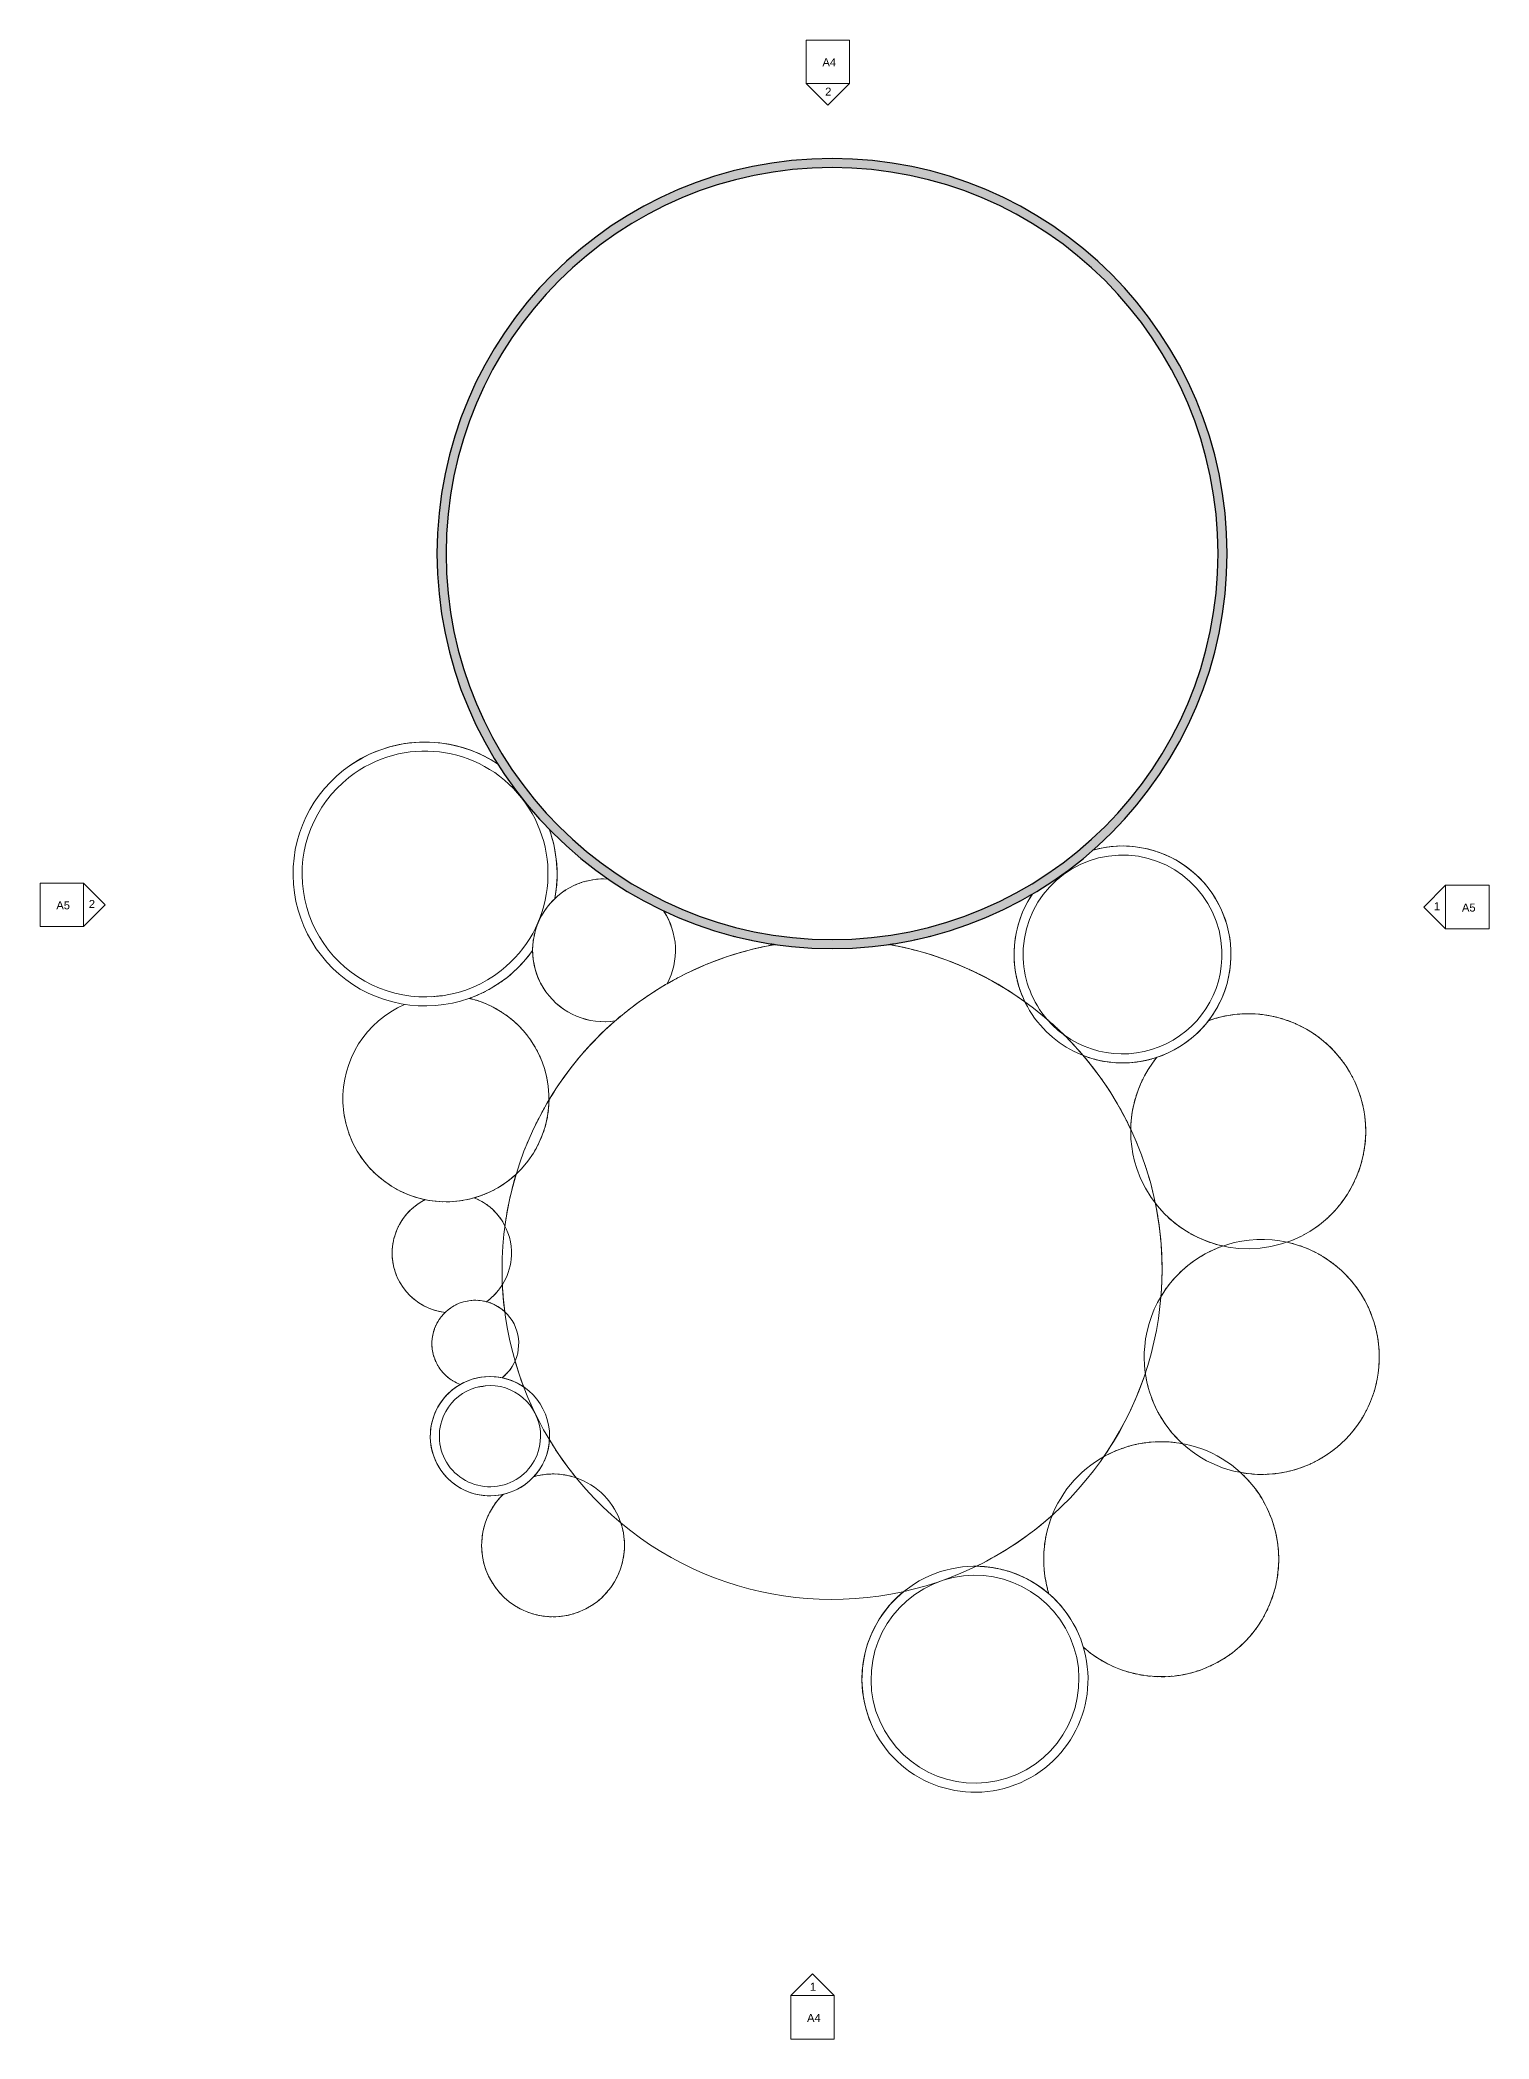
# Model space of a CAD drawing. Header units: inches. Extents: x -870 to 733, y -1250 to 961.
import ezdxf

# ---------------------------------------------------------------- set-up
doc = ezdxf.new("R2010")
doc.units = ezdxf.units.IN
doc.header["$MEASUREMENT"] = 0
for name, color, linetype, lineweight in [('A-ROOF', 132, 'Continuous', 13), ('A-WALL', 113, 'Continuous', 13), ('A-WALL-PATT', 111, 'Continuous', 13), ('G-ANNO-SYMB', 111, 'Continuous', 9)]:
    doc.layers.add(name, color=color, linetype=linetype, lineweight=lineweight)
doc.styles.add('Arial', font='arial.ttf', dxfattribs={"height": 8.851796})

# ---------------------------------------------------------------- blocks, each defined once
blk = doc.blocks.new('Elevation - Detail Number-164347-Airlock Roof')
at = {"layer": 'G-ANNO-SYMB'}
for p, q in [((-0.25, -0.25), (-0.25, 0.25)), ((-0.25, 0.25), (0.25, 0.25)), ((0.25, 0.25), (0.25, -0.25)), ((0.25, -0.25), (-0.25, -0.25))]:
    blk.add_line(p, q, dxfattribs=at)
blk = doc.blocks.new('Elevation - Detail Number-164074-Airlock Roof')
at = {"layer": 'G-ANNO-SYMB'}
for p, q in [((0, 0.25), (-0.25, 0)), ((0.25, 0), (0, 0.25)), ((-0.25, 0), (0.25, 0))]:
    blk.add_line(p, q, dxfattribs=at)

msp = doc.modelspace()

# ---------------------------------------------------------------- hatches: boundary and pattern name
at = {"layer": 'A-WALL-PATT'}
for points in [[(-421.1, 393), (-420.8, 407.5), (-420.1, 422.1), (-418.8, 436.6), (-417.1, 451.1), (-414.9, 465.5), (-412.1, 479.8), (-408.9, 494.1), (-405.2, 508.2), (-401.1, 522.1), (-396.4, 535.9), (-391.3, 549.6), (-385.7, 563.1), (-379.7, 576.3), (-373.2, 589.4), (-366.3, 602.2), (-358.9, 614.8), (-351.1, 627.1), (-342.9, 639.2), (-334.3, 651), (-325.3, 662.4), (-315.9, 673.6), (-306.1, 684.4), (-296, 694.9), (-285.5, 705), (-274.7, 714.8), (-263.5, 724.2), (-252.1, 733.2), (-240.3, 741.8), (-228.3, 750), (-215.9, 757.8), (-202.6, 765.5), (-190.5, 772.1), (-177.5, 778.6), (-164.2, 784.6), (-150.7, 790.2), (-137.1, 795.3), (-123.2, 799.9), (-109.3, 804.1), (-95.2, 807.8), (-80.8, 811), (-66.6, 813.7), (-52.2, 816), (-37.7, 817.7), (-23.2, 819), (-8.6, 819.7), (5.9, 820), (20.5, 819.7), (35.1, 819), (49.6, 817.7), (64.1, 816), (78.5, 813.7), (92.8, 811), (107, 807.8), (121.1, 804.1), (135.1, 799.9), (148.9, 795.3), (162.6, 790.2), (176, 784.6), (189.3, 778.6), (202.4, 772.1), (215.2, 765.2), (227.8, 757.8), (240.1, 750), (252.2, 741.8), (263.9, 733.2), (275.4, 724.2), (286.6, 714.8), (297.4, 705), (307.9, 694.9), (318, 684.4), (327.8, 673.6), (337.2, 662.4), (346.2, 651), (354.8, 639.2), (363, 627.1), (370.8, 614.8), (378.1, 602.2), (385.1, 589.4), (391.5, 576.3), (397.6, 563.1), (403.2, 549.6), (408.3, 535.9), (412.9, 522.1), (417.1, 508.2), (420.8, 494.1), (424, 479.8), (426.7, 465.5), (429, 451.1), (430.7, 436.6), (431.9, 422.1), (432.7, 407.5), (432.9, 393), (442.9, 393), (442.7, 407.7), (441.9, 422.5), (440.7, 437.2), (438.9, 451.8), (436.7, 466.4), (434, 480.9), (430.8, 495.3), (427.1, 509.6), (422.9, 523.8), (418.2, 537.8), (413.1, 551.6), (407.5, 565.3), (401.5, 578.8), (395, 592), (388, 605), (380.6, 617.8), (372.8, 630.3), (364.6, 642.6), (356, 654.6), (346.9, 666.2), (337.5, 677.6), (327.7, 688.6), (317.5, 699.3), (307, 709.7), (296.1, 719.7), (284.9, 729.3), (273.4, 738.5), (261.6, 747.4), (249.5, 755.8), (237.1, 763.8), (224.4, 771.4), (211.5, 778.6), (198.4, 785.3), (185, 791.6), (171.5, 797.4), (157.7, 802.8), (143.8, 807.6), (129.7, 812.1), (115.5, 816), (101.1, 819.5), (86.7, 822.4), (72.1, 824.9), (57.5, 826.9), (42.8, 828.4), (28.1, 829.4), (13.3, 829.9), (-1.5, 829.9), (-16.2, 829.4), (-30.9, 828.4), (-45.6, 826.9), (-60.2, 824.9), (-74.8, 822.4), (-89.3, 819.5), (-103.6, 816), (-117.8, 812.1), (-131.9, 807.6), (-145.8, 802.8), (-159.6, 797.4), (-173.2, 791.6), (-186.5, 785.3), (-199.7, 778.6), (-212.6, 771.4), (-225.2, 763.8), (-237.6, 755.8), (-249.7, 747.4), (-261.6, 738.5), (-273.1, 729.3), (-284.3, 719.7), (-295.1, 709.7), (-305.7, 699.3), (-315.8, 688.6), (-325.6, 677.6), (-335.1, 666.2), (-344.1, 654.6), (-352.7, 642.6), (-361, 630.3), (-368.8, 617.8), (-376.2, 605), (-383.1, 592), (-389.6, 578.8), (-395.7, 565.3), (-401.2, 551.6), (-406.4, 537.8), (-411, 523.8), (-415.2, 509.6), (-418.9, 495.3), (-422.1, 480.9), (-424.9, 466.4), (-427.1, 451.8), (-428.8, 437.2), (-430.1, 422.5), (-430.8, 407.7), (-431.1, 393)], [(5.9, -44), (5.9, -34), (-8.6, -33.8), (-23.2, -33), (-37.7, -31.8), (-52.2, -30.1), (-66.6, -27.8), (-80.9, -25.1), (-95.2, -21.9), (-109.3, -18.2), (-123.2, -14), (-137.1, -9.4), (-150.7, -4.3), (-164.2, 1.3), (-177.5, 7.3), (-190.5, 13.8), (-203.3, 20.8), (-215.9, 28.1), (-228.3, 35.9), (-240.3, 44.1), (-252.1, 52.7), (-263.5, 61.7), (-274.7, 71.1), (-285.5, 80.9), (-296, 91), (-306.1, 101.5), (-316, 112.4), (-325.3, 123.5), (-334.3, 134.9), (-342.9, 146.7), (-351.1, 158.8), (-358.9, 171.1), (-366.3, 183.7), (-373.2, 196.5), (-379.7, 209.6), (-385.7, 222.8), (-391.3, 236.3), (-396.4, 250), (-401.1, 263.8), (-405.2, 277.8), (-408.9, 291.9), (-412.1, 306.1), (-414.9, 320.4), (-417.1, 334.8), (-418.8, 349.3), (-420.1, 363.8), (-420.8, 378.4), (-421.1, 393), (-431.1, 393), (-430.8, 378.4), (-430.1, 363.8), (-428.9, 349.2), (-427.2, 334.7), (-425, 320.3), (-422.3, 305.9), (-419.2, 291.6), (-415.5, 277.5), (-411.4, 263.5), (-406.9, 249.6), (-401.9, 235.9), (-396.4, 222.4), (-390.5, 209), (-384.1, 195.9), (-377.3, 182.9), (-370.1, 170.3), (-362.4, 157.8), (-354.4, 145.6), (-345.9, 133.7), (-337, 122.1), (-327.8, 110.8), (-318.2, 99.8), (-308.2, 89.2), (-297.9, 78.8), (-287.2, 68.9), (-276.2, 59.2), (-264.9, 50), (-253.3, 41.1), (-241.4, 32.7), (-229.2, 24.6), (-216.8, 17), (-204.1, 9.7), (-191.2, 2.9), (-178, -3.4), (-164.7, -9.4), (-151.1, -14.8), (-136.8, -20.1), (-123.5, -24.4), (-109.5, -28.5), (-95.4, -32.1), (-80.8, -35.3), (-66.8, -38), (-52.3, -40.1), (-37.8, -41.9), (-23.3, -43.1), (-8.7, -43.8)], [(5.9, -44), (20.5, -43.8), (35.1, -43.1), (49.7, -41.9), (64.2, -40.1), (78.6, -38), (93, -35.3), (107.2, -32.1), (121.4, -28.5), (135.4, -24.4), (149.3, -19.9), (163, -14.8), (176.5, -9.4), (191, -2.9), (203, 2.9), (215.9, 9.7), (228.6, 17), (241.1, 24.6), (253.2, 32.7), (265.1, 41.1), (276.8, 50), (288.1, 59.2), (299.1, 68.9), (309.7, 78.8), (320.1, 89.2), (330, 99.8), (339.6, 110.8), (348.9, 122.1), (357.7, 133.7), (366.5, 146.1), (374.3, 157.8), (381.9, 170.3), (389.2, 182.9), (396, 195.9), (402.3, 209), (408.3, 222.4), (413.7, 235.9), (418.8, 249.6), (423.3, 263.5), (427.4, 277.5), (431, 291.6), (434.2, 305.9), (436.8, 320.3), (439, 334.7), (440.7, 349.2), (442, 363.8), (442.7, 378.4), (442.9, 393), (432.9, 393), (432.7, 378.4), (431.9, 363.8), (430.7, 349.3), (429, 334.8), (426.7, 320.4), (424, 306.1), (420.8, 291.9), (417.1, 277.8), (412.9, 263.8), (408.3, 250), (403.2, 236.3), (397.6, 222.8), (391.5, 209.6), (385.1, 196.5), (378.1, 183.7), (370.8, 171.1), (363, 158.8), (354.8, 146.7), (346.2, 134.9), (337.2, 123.5), (327.8, 112.3), (318, 101.5), (307.9, 91), (297.4, 80.9), (286.6, 71.1), (275.4, 61.7), (263.9, 52.7), (252.2, 44.1), (240.1, 35.9), (227.8, 28.1), (215.2, 20.8), (202.4, 13.8), (189.3, 7.3), (176, 1.3), (162.6, -4.3), (148.9, -9.4), (135.1, -14), (121.1, -18.2), (107, -21.9), (92.8, -25.1), (78.5, -27.8), (64.1, -30.1), (49.6, -31.8), (35.1, -33), (20.5, -33.8), (5.9, -34)]]:
    msp.add_hatch(color=256, dxfattribs=at).paths.add_polyline_path(points, flags=0)

# ---------------------------------------------------------------- linework, layer by layer
at = {"layer": 'A-ROOF'}
for centre, radius, start, end in [((-444.3, 38.5), 146, 56.6202, 128.2174), ((-444.3, 38.5), 146, 128.2174, 308.2174), ((-444.3, 38.5), 146, 349.232, 19.8017), ((327.2, -50.5), 120, 2.3346, 105.7417), ((-246.3, -45.9), 79, 86.6853, 215.5362), ((5.9, 393), 437, 294.9027, 296.7852), ((5.9, 393), 437, 297.3401, 298.6678), ((327.2, -50.5), 120, 146.1408, 182.3346), ((5.9, 393), 437, 299.3958, 300.4591), ((-246.3, -45.9), 79, 331.9581, 33.5799), ((5.9, 393), 437, 244.7606, 244.9352), ((-246.3, -45.9), 79, 332.0277, 33.4553), ((5.9, 393), 437, 245.8446, 246.8355), ((5.9, 393), 437, 247.7477, 248.7358), ((5.9, 393), 437, 249.6504, 250.6361), ((5.9, 393), 437, 251.5527, 252.5364), ((5.9, 393), 437, 287.3721, 288.4405), ((5.9, 393), 437, 289.2549, 290.3672), ((5.9, 393), 437, 291.1375, 292.3442), ((5.9, 393), 437, 293.0201, 294.565), ((5.9, -399), 365, 99.8798, 159.0009), ((5.9, -399), 365, 99.9177, 119.9959), ((5.9, 393), 437, 253.4548, 254.4368), ((5.9, 393), 437, 255.3566, 256.3371), ((5.9, 393), 437, 257.2582, 258.2375), ((5.9, 393), 437, 259.1597, 260.1378), ((5.9, 393), 437, 261.0611, 261.7289), ((5.9, -399), 365, 360, 80.1275), ((5.9, 393), 437, 278.2711, 278.9599), ((5.9, -399), 365, 54.2536, 80.0823), ((5.9, 393), 437, 279.8405, 280.8487), ((5.9, 393), 437, 281.7236, 282.7396), ((5.9, 393), 437, 283.6065, 284.6336), ((5.9, 393), 437, 285.4894, 286.5325), ((-444.3, 38.5), 146, 308.2174, 324.5719), ((-246.3, -45.9), 79, 180.2335, 215.5362), ((327.2, -50.5), 120, 182.3346, 185.7606), ((327.2, -50.5), 120, 182.3346, 205.9552), ((327.2, -50.5), 120, 186.9007, 189.1867), ((327.2, -50.5), 120, 248.795, 2.3346), ((-444.3, 38.5), 146, 298.5482, 300.4949), ((-444.3, 38.5), 146, 301.7722, 303.9271), ((-444.3, 38.5), 146, 304.9951, 308.2174), ((327.2, -50.5), 120, 190.5536, 192.6129), ((327.2, -50.5), 120, 194.076, 196.0392), ((327.2, -50.5), 120, 197.5549, 199.4657), ((-421.2, -210.1), 114, 113.6809, 182.1346), ((-421.2, -210.1), 114, 92.091, 98.2694), ((-421.2, -210.1), 114, 2.1346, 76.9241), ((-444.3, 38.5), 146, 289.6048, 290.6663), ((-421.2, -210.1), 114, 75.0771, 76.8588), ((-444.3, 38.5), 146, 292.0962, 293.9165), ((-421.2, -210.1), 114, 71.3314, 73.2539), ((-444.3, 38.5), 146, 295.3231, 297.1853), ((-421.2, -210.1), 114, 67.5854, 69.5108), ((-421.2, -210.1), 114, 63.8391, 65.7677), ((-421.2, -210.1), 114, 60.0923, 62.0246), ((-246.3, -45.9), 79, 215.5362, 279.0447), ((-246.3, -45.9), 79, 215.5362, 279.1279), ((327.2, -50.5), 120, 201.014, 202.8924), ((327.2, -50.5), 120, 204.4625, 205.84), ((-421.2, -210.1), 114, 56.3451, 58.2815), ((-421.2, -210.1), 114, 52.5972, 54.5383), ((-421.2, -210.1), 114, 48.8485, 50.7952), ((-421.2, -210.1), 114, 45.0989, 47.0521), ((-421.2, -210.1), 114, 41.3481, 43.309), ((5.9, -399), 365, 131.0765, 149.0799), ((466.2, -246.1), 130, 3.8942, 109.7859), ((-421.2, -210.1), 114, 37.5956, 39.5658), ((-421.2, -210.1), 114, 33.8409, 35.8227), ((-421.2, -210.1), 114, 30.0831, 32.0796), ((-421.2, -210.1), 114, 26.3208, 28.3365), ((-421.2, -210.1), 114, 22.5516, 24.5934), ((-421.2, -210.1), 114, 18.7706, 20.8502), ((-421.2, -210.1), 114, 14.9681, 17.1071), ((327.2, -50.5), 120, 248.8292, 249.3093), ((5.9, -399), 365, 25.1944, 40.4157), ((327.2, -50.5), 120, 251.0859, 252.925), ((327.2, -50.5), 120, 254.7024, 256.5407), ((327.2, -50.5), 120, 258.3188, 260.1565), ((327.2, -50.5), 120, 261.9351, 263.7722), ((327.2, -50.5), 120, 265.5514, 267.3879), ((327.2, -50.5), 120, 269.1677, 271.0037), ((327.2, -50.5), 120, 272.7839, 274.6194), ((466.2, -246.1), 130, 140.9552, 198.3815), ((327.2, -50.5), 120, 276.4001, 278.2352), ((327.2, -50.5), 120, 280.0163, 281.8509), ((327.2, -50.5), 120, 283.6325, 285.4666), ((466.2, -246.1), 130, 147.6681, 148.4069), ((466.2, -246.1), 130, 144.1949, 144.9152), ((327.2, -50.5), 120, 287.2486, 288.435), ((466.2, -246.1), 130, 141.0304, 141.4235), ((-421.2, -210.1), 114, 9.6071, 13.3433), ((466.2, -246.1), 130, 158.0876, 158.8825), ((466.2, -246.1), 130, 154.6144, 155.3905), ((466.2, -246.1), 130, 151.1413, 151.8987), ((-421.2, -210.1), 114, 182.1346, 2.1346), ((-421.2, -210.1), 114, 359.2903, 2.1346), ((466.2, -246.1), 130, 168.507, 169.3591), ((466.2, -246.1), 130, 165.0339, 165.8668), ((466.2, -246.1), 130, 161.5607, 162.3746), ((466.2, -246.1), 130, 178.0221, 178.9263), ((466.2, -246.1), 130, 175.4532, 176.3444), ((466.2, -246.1), 130, 171.9801, 172.8517), ((466.2, -246.1), 130, 198.3815, 3.8942), ((5.9, -399), 365, 159.0009, 360), ((-421.2, -210.1), 114, 298.8947, 300.7896), ((-421.2, -210.1), 114, 302.4741, 304.4464), ((5.9, -399), 365, 163.1894, 172.4069), ((-421.2, -210.1), 114, 306.0492, 308.2388), ((-421.2, -210.1), 114, 309.4131, 312.9789), ((-414.7, -380.8), 66, 116.4023, 177.5138), ((-414.7, -380.8), 66, 357.5138, 67.9538), ((-421.2, -210.1), 114, 286.0014, 286.4329), ((-421.2, -210.1), 114, 288.094, 290.0064), ((-421.2, -210.1), 114, 291.7116, 293.5866), ((-421.2, -210.1), 114, 295.3086, 297.1778), ((5.9, -399), 365, 0, 11.5686), ((481.2, -495.7), 130, 354.9317, 174.9317), ((-414.7, -380.8), 66, 177.5138, 263.7842), ((-414.7, -380.8), 66, 305.2693, 357.5138), ((-414.7, -380.8), 66, 322.4811, 323.8247), ((5.9, -399), 365, 182.6207, 187.3649), ((5.9, -399), 365, 355.3173, 0), ((-388.7, -481), 48, 105.8944, 249.966), ((-388.7, -481), 48, 308.013, 105.8944), ((-388.7, -481), 48, 74.5933, 75.2747), ((-414.7, -380.8), 66, 309.5489, 310.8928), ((-388.7, -481), 48, 69.108, 70.4029), ((-414.7, -380.8), 66, 314.0603, 315.3267), ((-388.7, -481), 48, 63.6234, 64.6925), ((-414.7, -380.8), 66, 318.7676, 319.6022), ((-388.7, -481), 48, 58.1394, 58.9821), ((-388.7, -481), 48, 52.6559, 53.272), ((481.2, -495.7), 130, 174.9317, 354.9317), ((5.9, -399), 365, 196.1105, 200.8545), ((-372.5, -583.4), 66, 55.4194, 194.1632), ((-388.7, -481), 48, 274.2864, 280.4293), ((-388.7, -481), 48, 280.4293, 283.1493), ((-372.5, -583.4), 66, 76.2457, 78.2535), ((-372.5, -583.4), 66, 71.419, 74.2431), ((-372.5, -583.4), 66, 66.4377, 69.5325), ((-372.5, -583.4), 66, 55.5563, 64.8231), ((5.9, -399), 365, 325.4518, 341.6914), ((481.2, -495.7), 130, 187.9595, 188.5311), ((481.2, -495.7), 130, 190.0514, 191.3921), ((481.2, -495.7), 130, 193.4929, 194.8256), ((481.2, -495.7), 130, 196.9275, 198.2601), ((481.2, -495.7), 130, 200.3577, 201.696), ((481.2, -495.7), 130, 203.7848, 205.1338), ((481.2, -495.7), 130, 207.2098, 208.5742), ((481.2, -495.7), 130, 210.6332, 212.0184), ((481.2, -495.7), 130, 214.0554, 215.4684), ((481.2, -495.7), 130, 217.4767, 218.9278), ((-372.5, -583.4), 66, 194.1632, 356.5566), ((-372.5, -583.4), 66, 348.671, 351.8626), ((-372.5, -583.4), 66, 353.7723, 356.395), ((5.9, -399), 365, 211.0969, 219.1346), ((370, -719.5), 130, 8.3055, 188.3055), ((370, -719.5), 130, 109.0253, 110.0058), ((370, -719.5), 130, 105.6387, 106.5801), ((370, -719.5), 130, 102.2517, 103.1562), ((370, -719.5), 130, 98.8642, 99.7336), ((370, -719.5), 130, 95.4763, 96.312), ((370, -719.5), 130, 92.0877, 92.8912), ((370, -719.5), 130, 88.6983, 90.5209), ((370, -719.5), 130, 86.0509, 87.1266), ((481.2, -495.7), 130, 220.8973, 222.4043), ((370, -719.5), 130, 82.6302, 83.7343), ((481.2, -495.7), 130, 223.8682, 224.3174), ((481.2, -495.7), 130, 224.8674, 225.9167), ((370, -719.5), 130, 79.5511, 80.3434), ((481.2, -495.7), 130, 227.303, 227.5922), ((-372.5, -583.4), 66, 325.4203, 327.5277), ((-372.5, -583.4), 66, 330.4825, 332.45), ((-372.5, -583.4), 66, 335.7322, 337.3721), ((-372.5, -583.4), 66, 342.2943, 347.0784), ((370, -719.5), 130, 118.4077, 119.1838), ((370, -719.5), 130, 115.7978, 116.8652), ((370, -719.5), 130, 112.4117, 113.4338), ((-302.7, -704.2), 79, 356.5905, 105.6307), ((-372.5, -583.4), 66, 317.4031, 317.6831), ((-372.5, -583.4), 66, 320.4206, 322.6054), ((-302.7, -704.2), 79, 134.3632, 183.4095), ((5.9, -399), 365, 295.934, 311.826), ((370, -719.5), 130, 228.5002, 8.3055), ((-302.7, -704.2), 79, 183.4095, 356.5905), ((164, -852.3), 125, 23.6554, 89.3708), ((164, -852.3), 125, 88.8448, 89.2747), ((164, -852.3), 125, 85.3653, 87.3672), ((164, -852.3), 125, 81.8836, 83.8461), ((164, -852.3), 125, 78.3987, 80.3429), ((164, -852.3), 125, 74.9091, 76.8497), ((164, -852.3), 125, 71.4121, 73.3624), ((164, -852.3), 125, 67.9025, 69.8791), ((164, -852.3), 125, 64.3682, 66.3984), ((164, -852.3), 125, 60.7762, 62.9197), ((164, -852.3), 125, 56.9837, 59.4425), ((164, -852.3), 125, 52.4909, 55.9663), ((370, -719.5), 130, 188.3055, 197.1166), ((164, -852.3), 125, 129.0669, 203.6554), ((164, -852.3), 125, 49.1887, 51.8627), ((164, -852.3), 125, 203.6554, 23.6554)]:
    msp.add_arc(centre, radius, start, end, dxfattribs=at)
at = {"layer": 'A-WALL'}
for p, q in [((-241.8, 32.9), (-241.9, 33)), ((76, -40.8), (68.8, -39.5)), ((219.2, -102.8), (216.6, -101)), ((219.2, -102.9), (219.2, -102.8)), ((-533.6, -229.1), (-532.1, -236.4)), ((-531.3, -239.5), (-530.2, -243.6)), ((336.2, -243.7), (336.3, -243.8)), ((-325.7, -272.3), (-324.8, -271)), ((-346, -295.7), (-343.5, -293.5)), ((-444.2, -321.7), (-445.5, -322.5)), ((-388.5, -320.2), (-389.8, -319.7)), ((363.5, -325.7), (363.5, -325.8)), ((363.5, -325.8), (364.8, -327.4)), ((434.5, -372.2), (438.1, -373)), ((438.1, -373), (435.8, -373.9)), ((509.2, -368.8), (509.9, -368.5)), ((-407.9, -437.1), (-410.8, -438.4)), ((-401.8, -434.9), (-406.4, -436.4)), ((-376.5, -434.6), (-376.5, -434.6)), ((371.3, -426.3), (369.7, -428.8)), ((-424, -446.1), (-421.9, -446.4)), ((-356.1, -445.8), (-356.3, -445.6)), ((-347.9, -488.6), (-348.1, -488)), ((-348.1, -488), (-348, -488)), ((-345.4, -501.8), (-344.7, -500.3)), ((-406.9, -525.4), (-405.2, -526.1)), ((-378.8, -528), (-377.4, -527.7)), ((-359.1, -518.8), (-358.6, -518.5)), ((-359.1, -518.8), (-359.1, -518.8)), ((352.5, -513.6), (352.5, -513.7)), ((609.7, -515.2), (609.7, -515.1)), ((308, -605.2), (306.6, -606)), ((-277.1, -629.5), (-277.2, -629.4)), ((-357.9, -647.8), (-358, -647.8)), ((-227.6, -679.5), (-227.7, -679.5)), ((249.3, -671), (248.5, -673.2)), ((245.7, -757.7), (245.8, -757.8)), ((283.9, -816.9), (283.9, -817))]:
    msp.add_line(p, q, dxfattribs=at)
at = {"layer": 'A-WALL', "flags": 128}
for points in [[(-364.1, 160.5), (-371.2, 164.9), (-378.5, 168.8), (-386, 172.3), (-393.6, 175.4), (-401.5, 178.1), (-409.5, 180.3), (-417.6, 182), (-425.7, 183.3), (-434, 184.1), (-442.3, 184.5), (-450.5, 184.3), (-458.8, 183.7), (-467, 182.7), (-475.1, 181.2), (-483.2, 179.2), (-491.1, 176.7), (-498.9, 173.9), (-506.5, 170.6), (-513.8, 166.8), (-521, 162.7), (-527.9, 158.1), (-534.6, 153.2)], [(-300.8, 11.3), (-299.6, 19), (-298.7, 26.7), (-298.3, 34.4), (-298.3, 42.2), (-298.7, 49.9), (-299.5, 57.6), (-300.7, 65.3), (-302.4, 72.9), (-304.4, 80.4), (-306.8, 87.7)], [(447.1, -45.6), (446.5, -38.2), (445.5, -30.8), (444.1, -23.5), (442.2, -16.3), (439.8, -9.2), (437, -2.3), (433.8, 4.5), (430.2, 11), (426.2, 17.3), (421.8, 23.3), (417, 29), (411.9, 34.5), (406.4, 39.6), (400.7, 44.3), (394.7, 48.7), (388.4, 52.7), (381.8, 56.3), (375.1, 59.5), (368.2, 62.3), (361.1, 64.6), (353.9, 66.5), (346.5, 67.9), (339.1, 68.9), (331.7, 69.4), (324.2, 69.5), (316.8, 69), (309.4, 68.2), (302, 66.8), (294.8, 65)], [(227.5, 16.3), (223.4, 9.8), (219.8, 3.2), (216.7, -3.7), (213.9, -10.7), (211.7, -18), (209.8, -25.3), (208.5, -32.8), (207.6, -40.3), (207.2, -47.8), (207.3, -55.4)], [(92, -44.3), (91.8, -44.3), (80.3, -41.7), (79.7, -41.6)], [(-353.9, -76.2), (-347.5, -70.9), (-341.5, -65.2), (-335.7, -59.2), (-330.3, -52.8), (-325.3, -46.2)], [(104.3, -47.6), (103.2, -47.2), (94.1, -44.9)], [(116.5, -51.2), (114.5, -50.6), (108.6, -48.8)], [(128.7, -55.3), (125.6, -54.2), (121.3, -52.7)], [(140.7, -59.8), (136.7, -58.3), (133.5, -57)], [(152.9, -64.9), (147.6, -62.6), (145.4, -61.7)], [(165.9, -71), (158.3, -67.4), (157.1, -66.8)], [(179.8, -78.1), (179.3, -77.9), (168.9, -72.5), (168.5, -72.3)], [(190.9, -84.4), (189.6, -83.6), (182.7, -79.7)], [(201.8, -91), (199.7, -89.7), (194.9, -86.8)], [(212.4, -98.1), (209.5, -96.1), (206, -93.8)], [(-307.6, -220.3), (-307.6, -219.8), (-307.3, -215.5)], [(-307.2, -213.1), (-307.2, -212.8), (-307.3, -205.8)], [(-311.6, -241.6), (-311.3, -240.5), (-310.6, -237.7)], [(-309.9, -234.6), (-309.7, -233.7), (-309, -230.5)], [(-308.5, -227.5), (-308.4, -226.8), (-307.9, -223.2)], [(596.2, -245.1), (596.2, -245), (595.9, -237.3)], [(-529.1, -246.8), (-527.7, -250.6), (-527.7, -250.7)], [(-526.5, -253.8), (-524.9, -257.5), (-524.8, -257.5)], [(-523.4, -260.6), (-521.6, -264.1), (-521.5, -264.2)], [(-323.1, -268.2), (-322, -266.3), (-321.2, -264.8)], [(-319.6, -261.9), (-318.8, -260.1), (-317.9, -258.3)], [(-316.5, -255.3), (-315.9, -253.8), (-315, -251.6)], [(-313.9, -248.5), (-313.4, -247.2), (-312.6, -244.7)], [(594.2, -268.5), (594.3, -267.9), (594.9, -264.1)], [(595.4, -260.8), (595.4, -260.3), (595.8, -256.1)], [(596, -253), (596, -252.6), (596.2, -247.7)], [(-519.8, -267.2), (-517.8, -270.6), (-517.8, -270.6)], [(-515.9, -273.6), (-513.7, -276.7), (-513.6, -276.8)], [(-511.5, -279.6), (-509.1, -282.6), (-509.1, -282.7)], [(-506.8, -285.4), (-504.2, -288.2), (-504.1, -288.3)], [(588.1, -291.2), (588.5, -290.2), (589.5, -287.2)], [(590.6, -283.8), (590.9, -282.9), (591.8, -279.6)], [(592.7, -276.2), (592.8, -275.5), (593.6, -271.9)], [(-501.6, -290.8), (-498.9, -293.4), (-498.8, -293.5)], [(-496.2, -295.9), (-493.3, -298.3), (-493.2, -298.4)], [(-490.4, -300.7), (-487.4, -302.9), (-487.3, -303)], [(-484.3, -305), (-481.2, -307), (-481.1, -307.1)], [(-478, -308.9), (-474.8, -310.7), (-474.6, -310.8)], [(-364.1, -308.8), (-361.2, -307), (-360.9, -306.8)], [(-357.8, -304.8), (-355, -302.9), (-354.7, -302.7)], [(-351.7, -300.5), (-349.1, -298.4), (-348.8, -298.1)], [(578, -312.4), (578.8, -311.1), (580.1, -308.8)], [(581.8, -305.6), (582.4, -304.3), (583.6, -301.8)], [(585.2, -298.5), (585.7, -297.3), (586.8, -294.6)], [(-471.4, -312.4), (-468.1, -314), (-467.9, -314.1)], [(-464.6, -315.5), (-461.3, -316.8), (-461.1, -316.9)], [(-456.8, -330), (-457.6, -330.7), (-459.1, -331.9)], [(-457.6, -318.1), (-454.2, -319.2), (-454, -319.3)], [(-452.5, -326.7), (-453.4, -327.3), (-454.8, -328.4)], [(-450.5, -320.2), (-447, -321.1), (-446.8, -321.2)], [(-447.8, -323.7), (-448.9, -324.4), (-450.3, -325.2)], [(-443.2, -321.9), (-439.7, -322.6), (-439.5, -322.6)], [(-435.9, -323.1), (-432.4, -323.5), (-432.1, -323.6)], [(-428.5, -323.8), (-424.9, -324), (-424.7, -324)], [(-421, -324.1), (-417.5, -324), (-417.2, -324)], [(-413.6, -323.8), (-410.1, -323.5), (-409.8, -323.5)], [(-406.2, -323.1), (-402.7, -322.6), (-402.4, -322.5)], [(-398.8, -321.9), (-395.4, -321.1), (-395.1, -321.1)], [(-391.6, -320.2), (-388.2, -319.2), (-387.9, -319.1)], [(-383.6, -322.5), (-385, -321.8), (-386.3, -321.2)], [(-384.4, -318), (-381.2, -316.8), (-380.9, -316.7)], [(-378.9, -325.3), (-380.4, -324.4), (-381.5, -323.7)], [(-377.5, -315.4), (-374.3, -314), (-374, -313.8)], [(-374.4, -328.5), (-376.1, -327.2), (-376.9, -326.7)], [(-370.2, -332), (-372, -330.5), (-372.6, -329.9)], [(-370.7, -312.3), (-367.6, -310.7), (-367.3, -310.5)], [(367, -330.2), (368.3, -331.6), (369.8, -333.4)], [(564.2, -331.5), (565.5, -329.9), (566.9, -328.3)], [(569.2, -325.4), (570.3, -323.9), (571.7, -322.1)], [(573.8, -319.1), (574.7, -317.6), (576.1, -315.6)], [(-473.8, -351.5), (-474, -351.9), (-475.1, -354.2)], [(-471.1, -346.6), (-471.5, -347.2), (-472.7, -349.2)], [(-468.1, -342), (-468.5, -342.6), (-469.8, -344.5)], [(-464.7, -337.7), (-465.2, -338.4), (-466.6, -340)], [(-460.9, -333.7), (-461.6, -334.4), (-463, -335.8)], [(-366.3, -335.9), (-368.1, -334), (-368.6, -333.6)], [(-362.6, -340.3), (-364.6, -337.8), (-364.8, -337.5)], [(-355.9, -350.8), (-358.4, -346.3), (-361.3, -341.9), (-361.5, -341.7)], [(372.2, -335.9), (373.4, -337.1), (375.2, -339)], [(377.7, -341.4), (378.8, -342.4), (380.9, -344.3)], [(383.6, -346.5), (384.5, -347.2), (387, -349.2)], [(389.7, -351.2), (390.5, -351.8), (393.4, -353.8)], [(540.9, -352.5), (543.1, -350.9), (544.3, -350)], [(547.2, -347.8), (549.2, -346.2), (550.4, -345.1)], [(553.2, -342.7), (555, -341.1), (556.3, -339.8)], [(558.9, -337.2), (560.4, -335.7), (561.7, -334.2)], [(-480.1, -372.4), (-480.2, -372.5), (-480.6, -377.9)], [(-479.2, -367), (-479.3, -367.2), (-479.9, -370.6)], [(-477.8, -361.7), (-477.9, -362), (-478.7, -364.9)], [(-476, -356.5), (-476.2, -356.9), (-477.1, -359.4)], [(396.1, -355.6), (396.7, -356), (400.2, -358.1)], [(402.8, -359.6), (403.2, -359.8), (407.7, -362.2)], [(409.7, -363.2), (409.8, -363.3), (416.7, -366.3), (416.8, -366.3)], [(418.2, -366.9), (423.7, -369), (424, -369.1)], [(426.7, -370), (430.9, -371.2), (431.4, -371.4)], [(432.5, -375.2), (431.1, -375.7), (428.5, -376.9)], [(513.2, -367.3), (516.4, -366), (517.2, -365.7)], [(520.5, -364.2), (523.4, -362.8), (524.3, -362.4)], [(527.5, -360.7), (530.2, -359.2), (531.2, -358.7)], [(534.4, -356.8), (536.8, -355.3), (537.9, -354.5)], [(-480.6, -377.9), (-480.6, -383.4), (-480.6, -383.5)], [(-480.5, -385.3), (-480.2, -388.9), (-480.2, -389)], [(-479.8, -391.2), (-479.3, -394.4), (-479.2, -394.5)], [(-478.7, -396.8), (-477.9, -399.7), (-477.8, -399.9)], [(399.2, -394.8), (399, -395), (393.4, -399.9), (393.3, -399.9)], [(405.3, -390.1), (405, -390.4), (400.9, -393.5)], [(411.8, -385.8), (411.2, -386.2), (407.8, -388.4)], [(418.5, -381.8), (417.6, -382.3), (414.5, -384.1)], [(425.4, -378.3), (424.3, -378.8), (421.5, -380.2)], [(-477.1, -402.2), (-476.1, -404.9), (-476, -405.1)], [(-475, -407.5), (-473.9, -410), (-473.8, -410.2)], [(-472.6, -412.5), (-471.2, -414.8), (-471.1, -415.1)], [(-469.7, -417.3), (-468.2, -419.4), (-468, -419.7)], [(375.6, -419.8), (373.8, -422.5), (373.1, -423.5)], [(380.5, -413.5), (378.2, -416.4), (377.6, -417.1)], [(385.8, -407.4), (382.9, -410.6), (382.5, -411.1)], [(392.2, -401), (388, -405.1), (387.7, -405.3)], [(-466.4, -421.8), (-464.8, -423.7), (-464.5, -424)], [(-462.8, -426), (-461, -427.8), (-460.7, -428.1)], [(-458.8, -429.9), (-456.9, -431.5), (-456.6, -431.8)], [(-454.5, -433.4), (-452.5, -434.8), (-452.1, -435.1)], [(-449.9, -436.6), (-447.9, -437.8), (-447.4, -438.1)], [(-445.1, -439.4), (-443, -440.4), (-442.5, -440.6)], [(-440, -441.7), (-438, -442.5), (-437.3, -442.8)], [(-416.7, -442.1), (-418.8, -443.7), (-418.9, -443.8)], [(-412.5, -439.4), (-415, -440.9), (-415, -440.9)], [(-397.3, -433.8), (-397.5, -433.9), (-401.8, -434.9)], [(-392.7, -433.2), (-393.1, -433.2), (-395.8, -433.6)], [(-388, -433), (-388.6, -433), (-390.8, -433.1)], [(-383.3, -433.3), (-384.1, -433.3), (-386, -433.1)], [(-378.7, -434.1), (-379.7, -433.9), (-381.3, -433.6)], [(-374.2, -435.3), (-375.3, -434.9), (-376.7, -434.6)], [(-369.8, -436.9), (-371.1, -436.4), (-372.2, -436)], [(-365.5, -439), (-367, -438.2), (-367.9, -437.8)], [(-361.5, -441.5), (-363.1, -440.4), (-363.8, -440)], [(-434.8, -443.6), (-432.7, -444.3), (-432, -444.5)], [(-432.2, -460.7), (-433.1, -462.8), (-433.2, -463)], [(-429.9, -456.4), (-431.1, -458.5), (-431.1, -458.7)], [(-429.4, -445.1), (-427.4, -445.6), (-426.6, -445.7)], [(-427.2, -452.3), (-428.6, -454.3), (-428.7, -454.5)], [(-424.1, -448.6), (-425.7, -450.5), (-425.8, -450.6)], [(-420.6, -445.2), (-422.4, -446.9), (-422.5, -447)], [(-357.6, -444.4), (-359.5, -443), (-359.9, -442.6)], [(-436.7, -479.5), (-436.7, -481.7), (-436.7, -482)], [(-436.6, -484.3), (-436.4, -486.5), (-436.3, -486.8)], [(-436.3, -474.6), (-436.5, -476.9), (-436.5, -477.2)], [(-435.4, -469.9), (-435.8, -472.1), (-435.9, -472.3)], [(-434, -465.2), (-434.7, -467.4), (-434.8, -467.6)], [(-436, -489.1), (-435.6, -491.2), (-435.5, -491.6)], [(-434.9, -493.9), (-434.3, -495.9), (-434.2, -496.3)], [(-433.4, -498.5), (-432.6, -500.4), (-432.4, -500.8)], [(-431.4, -502.9), (-430.4, -504.7), (-430.2, -505.1)], [(-429, -507.1), (-427.9, -508.8), (-427.6, -509.2)], [(-350.4, -510), (-349.4, -508.5), (-348.9, -507.9)], [(-347.7, -506), (-346.8, -504.6), (-346.4, -503.8)], [(-426.2, -511), (-424.9, -512.6), (-424.5, -512.9)], [(-422.9, -514.7), (-421.5, -516), (-421.1, -516.4)], [(-419.4, -518), (-417.9, -519.2), (-417.4, -519.5)], [(-415.5, -520.9), (-413.9, -521.9), (-413.4, -522.2)], [(-411.3, -523.4), (-409.7, -524.2), (-409.1, -524.5)], [(-383.6, -528.8), (-381.2, -528.4), (-380.5, -528.3)], [(-356.9, -517), (-355.5, -515.7), (-355, -515.3)], [(-353.5, -513.7), (-352.2, -512.3), (-351.8, -511.8)], [(329.9, -595.9), (328.1, -596.5), (326, -597.2)], [(337.5, -593.6), (335.6, -594.2), (333.6, -594.7)], [(345.3, -591.9), (343.2, -592.3), (341.3, -592.7)], [(353.1, -590.6), (351, -590.9), (349.1, -591.2)], [(361, -589.8), (358.8, -590), (356.9, -590.2)], [(368.9, -589.5), (366.6, -589.6), (364.8, -589.6)], [(376.9, -589.7), (374.5, -589.6), (372.8, -589.6)], [(384.8, -590.4), (382.3, -590.1), (380.7, -590)], [(392.6, -591.5), (390.1, -591.1), (388.6, -590.9)], [(315.1, -601.7), (313.5, -602.4), (311.5, -603.4)], [(322.4, -598.5), (320.7, -599.2), (318.7, -600.1)], [(462, -627.7), (459.6, -625.4), (459, -624.8)], [(467.4, -633.5), (465.1, -630.9), (464.6, -630.4)], [(472.5, -639.6), (470.3, -636.9), (469.9, -636.3)], [(477.2, -646.1), (475.1, -643.1), (474.7, -642.6)], [(481.5, -652.8), (479.5, -649.6), (479.2, -649.1)], [(485.4, -659.7), (483.5, -656.3), (483.3, -655.9)], [(488.9, -667), (487.2, -663.3), (487, -663)], [(244.9, -684.1), (244.5, -685.5), (243.8, -688.2)], [(247.2, -676.6), (246.7, -678.2), (245.9, -680.7)], [(491.9, -674.4), (490.3, -670.5), (490.2, -670.2)], [(494.5, -682.2), (493.1, -677.9), (493, -677.6)], [(496.6, -690.4), (495.4, -685.4), (495.3, -685.2)], [(240.5, -707.1), (240.5, -707.9), (240.2, -711.6)], [(241.5, -699.4), (241.4, -700.4), (240.9, -703.7)], [(243, -691.7), (242.7, -692.9), (242.1, -695.9)], [(498.6, -700.8), (497.2, -693), (497.2, -692.9)], [(240, -714.9), (240, -715.5), (240, -719.6)], [(240, -722.7), (240, -723.1), (240.2, -728)], [(240.4, -730.5), (240.4, -730.7), (241.3, -738.3)]]:
    msp.add_lwpolyline(points, dxfattribs=at)
at = {"layer": 'A-WALL', "lineweight": 30}
for radius, start, end in [(437, 360, 180), (427, 0, 180), (437, 180, 270), (427, 180, 270), (427, 270, 0), (437, 270, 360)]:
    msp.add_arc((5.9, 393), radius, start, end, dxfattribs=at)
at = {"layer": 'A-WALL'}
for centre, radius, start, end in [((-444.3, 38.5), 136, 308.2174, 128.2174), ((-444.3, 38.5), 146, 128.2174, 308.2174), ((-444.3, 38.5), 136, 128.2174, 308.2174), ((327.2, -50.5), 110, 2.3346, 182.3346), ((-246.3, -45.9), 79, 117.1846, 119.4786), ((-246.3, -45.9), 79, 112.714, 115.0061), ((-246.3, -45.9), 79, 108.2433, 110.5337), ((-246.3, -45.9), 79, 103.7726, 106.0616), ((-246.3, -45.9), 79, 99.3019, 101.5895), ((-246.3, -45.9), 79, 94.8312, 97.1177), ((-246.3, -45.9), 79, 90.3604, 92.6459), ((-246.3, -45.9), 79, 86.7628, 88.1743), ((-246.3, -45.9), 79, 144.0082, 146.32), ((-246.3, -45.9), 79, 139.5377, 141.8455), ((-246.3, -45.9), 79, 135.0671, 137.3714), ((-246.3, -45.9), 79, 130.5965, 132.8977), ((-246.3, -45.9), 79, 126.1259, 128.4244), ((-246.3, -45.9), 79, 121.6553, 123.9514), ((-246.3, -45.9), 79, 161.8904, 164.226), ((-246.3, -45.9), 79, 157.4199, 159.748), ((-246.3, -45.9), 79, 152.9493, 155.2712), ((-246.3, -45.9), 79, 148.4788, 150.7952), ((-246.3, -45.9), 79, 175.3019, 177.6709), ((-246.3, -45.9), 79, 170.8314, 173.1869), ((-246.3, -45.9), 79, 166.3609, 168.7055), ((5.9, -399), 365, 101.8557, 103.1776), ((5.9, -399), 365, 99.9177, 101.0006), ((-246.3, -45.9), 79, 179.7724, 182.1587), ((-246.3, -45.9), 79, 184.2429, 186.6518), ((-246.3, -45.9), 79, 188.7134, 191.1533), ((-246.3, -45.9), 79, 193.1839, 195.6686), ((5.9, -399), 365, 113.1254, 114.3335), ((5.9, -399), 365, 110.9698, 112.2537), ((5.9, -399), 365, 108.6801, 110.174), ((5.9, -399), 365, 106.0149, 108.0944), ((5.9, -399), 365, 103.9353, 105.585), ((327.2, -50.5), 120, 182.3346, 220.7381), ((327.2, -50.5), 110, 182.3346, 220.7381), ((327.2, -50.5), 120, 220.7381, 2.3346), ((327.2, -50.5), 110, 220.7381, 2.3346), ((-246.3, -45.9), 79, 197.6544, 200.2098), ((-246.3, -45.9), 79, 202.1248, 204.8077), ((-246.3, -45.9), 79, 206.5953, 209.576), ((-246.3, -45.9), 79, 211.0957, 215.5362), ((5.9, -399), 365, 121.5326, 122.6537), ((5.9, -399), 365, 119.4421, 120.5734), ((5.9, -399), 365, 117.347, 118.4933), ((5.9, -399), 365, 115.2439, 116.4133), ((5.9, -399), 365, 125.7058, 126.8149), ((5.9, -399), 365, 123.6202, 124.7342), ((5.9, -399), 365, 131.9559, 133.059), ((5.9, -399), 365, 129.8734, 130.9773), ((5.9, -399), 365, 127.7901, 128.8959), ((5.9, -399), 365, 49.0917, 49.4377), ((5.9, -399), 365, 47.0008, 48.0984), ((466.2, -246.1), 130, 107.6566, 109.4499), ((466.2, -246.1), 130, 104.1372, 105.9313), ((466.2, -246.1), 130, 100.6177, 102.4127), ((466.2, -246.1), 130, 97.0981, 98.8942), ((466.2, -246.1), 130, 93.5784, 95.3756), ((466.2, -246.1), 130, 90.0586, 91.857), ((466.2, -246.1), 130, 86.5387, 88.3385), ((466.2, -246.1), 130, 83.0187, 84.8199), ((466.2, -246.1), 130, 79.4985, 81.3014), ((466.2, -246.1), 130, 75.9781, 77.7829), ((466.2, -246.1), 130, 72.4575, 74.2643), ((466.2, -246.1), 130, 68.9367, 70.7458), ((466.2, -246.1), 130, 65.4156, 67.2273), ((466.2, -246.1), 130, 61.8942, 63.7087), ((5.9, -399), 365, 136.1193, 137.2243), ((5.9, -399), 365, 134.0378, 135.1413), ((5.9, -399), 365, 44.9097, 46.005), ((5.9, -399), 365, 42.8186, 43.9121), ((466.2, -246.1), 130, 58.3723, 60.1902), ((466.2, -246.1), 130, 54.8501, 56.6717), ((466.2, -246.1), 130, 51.3272, 53.1532), ((466.2, -246.1), 130, 47.8036, 49.6347), ((466.2, -246.1), 130, 44.2791, 46.1162), ((5.9, -399), 365, 142.3618, 143.4801), ((5.9, -399), 365, 140.2812, 141.3933), ((5.9, -399), 365, 138.2004, 139.3082), ((5.9, -399), 365, 40.7273, 41.8195), ((5.9, -399), 365, 38.6359, 39.7273), ((5.9, -399), 365, 36.5444, 37.6354), ((466.2, -246.1), 130, 146.367, 148.1545), ((466.2, -246.1), 130, 142.848, 144.6359), ((466.2, -246.1), 130, 140.9646, 141.1173), ((466.2, -246.1), 130, 40.7534, 42.5976), ((466.2, -246.1), 130, 37.2262, 39.0791), ((466.2, -246.1), 130, 33.6969, 35.5606), ((5.9, -399), 365, 146.5223, 147.6627), ((5.9, -399), 365, 144.4421, 145.5695), ((5.9, -399), 365, 34.4526, 35.5437), ((5.9, -399), 365, 32.3606, 33.4522), ((466.2, -246.1), 130, 156.9236, 158.7105), ((466.2, -246.1), 130, 153.4048, 155.1919), ((466.2, -246.1), 130, 149.8859, 151.6732), ((466.2, -246.1), 130, 30.1648, 32.0421), ((466.2, -246.1), 130, 26.6283, 28.5236), ((466.2, -246.1), 130, 23.0853, 25.0051), ((466.2, -246.1), 130, 19.5314, 21.4866), ((5.9, -399), 365, 150.6823, 151.874), ((5.9, -399), 365, 148.6024, 149.7624), ((5.9, -399), 365, 30.2683, 31.3608), ((5.9, -399), 365, 28.1757, 29.2696), ((466.2, -246.1), 130, 167.4801, 169.2666), ((466.2, -246.1), 130, 163.9613, 165.7479), ((466.2, -246.1), 130, 160.4425, 162.2292), ((466.2, -246.1), 130, 15.9572, 17.9681), ((466.2, -246.1), 130, 12.3383, 14.4496), ((5.9, -399), 365, 152.7621, 154.0121), ((5.9, -399), 365, 26.0826, 27.1785), ((466.2, -246.1), 130, 178.0364, 178.9263), ((466.2, -246.1), 130, 174.5176, 176.3041), ((466.2, -246.1), 130, 170.9989, 172.7853), ((466.2, -246.1), 130, 8.5853, 10.9311), ((466.2, -246.1), 130, 3.8942, 7.3948), ((5.9, -399), 365, 156.9214, 159.0009), ((5.9, -399), 365, 154.8418, 156.2294), ((5.9, -399), 365, 23.989, 25.0875), ((5.9, -399), 365, 21.8948, 22.9965), ((5.9, -399), 365, 19.7996, 20.9057), ((5.9, -399), 365, 17.7031, 18.8149), ((5.9, -399), 365, 15.605, 16.7242), ((5.9, -399), 365, 13.5043, 14.6335), ((5.9, -399), 365, 11.3998, 12.5429), ((5.9, -399), 365, 9.2887, 10.4523), ((5.9, -399), 365, 7.1656, 8.3618), ((5.9, -399), 365, 5.0159, 6.2713), ((5.9, -399), 365, 2.7866, 4.1808), ((481.2, -495.7), 130, 76.8089, 77.5406), ((481.2, -495.7), 130, 73.3215, 75.1333), ((481.2, -495.7), 130, 69.8339, 71.6446), ((481.2, -495.7), 130, 66.3462, 68.1563), ((5.9, -399), 365, 360, 2.0904), ((481.2, -495.7), 130, 62.8583, 64.6683), ((481.2, -495.7), 130, 59.3702, 61.1804), ((481.2, -495.7), 130, 55.8818, 57.6928), ((481.2, -495.7), 130, 52.393, 54.2053), ((481.2, -495.7), 130, 48.9039, 50.718), ((-414.7, -380.8), 66, 323.792, 328.0234), ((481.2, -495.7), 130, 45.4143, 47.2308), ((481.2, -495.7), 130, 41.9242, 43.7437), ((481.2, -495.7), 130, 38.4333, 40.2568), ((481.2, -495.7), 130, 34.9415, 36.7699), ((-414.7, -380.8), 66, 305.3504, 308.2901), ((-414.7, -380.8), 66, 308.9794, 313.3832), ((-414.7, -380.8), 66, 314.6202, 317.8562), ((-414.7, -380.8), 66, 319.323, 322.5758), ((481.2, -495.7), 130, 31.4486, 33.2831), ((481.2, -495.7), 130, 27.9541, 29.7963), ((481.2, -495.7), 130, 24.4576, 26.3097), ((481.2, -495.7), 130, 20.9582, 22.823), ((481.2, -495.7), 130, 17.4547, 19.3365), ((481.2, -495.7), 130, 13.9446, 15.85), ((481.2, -495.7), 130, 10.4237, 12.3635), ((481.2, -495.7), 130, 6.8826, 8.8771), ((481.2, -495.7), 130, 3.2973, 5.3907), ((481.2, -495.7), 130, 354.9317, 358.418), ((481.2, -495.7), 130, 359.5793, 1.9043), ((-372.5, -583.4), 66, 342.2943, 162.2943), ((-372.5, -583.4), 56, 342.2943, 162.2943), ((481.2, -495.7), 130, 187.9595, 188.502), ((481.2, -495.7), 130, 190.2938, 192.0431), ((481.2, -495.7), 130, 193.8352, 195.5842), ((481.2, -495.7), 130, 346.4333, 347.8496), ((481.2, -495.7), 130, 197.3767, 199.1253), ((481.2, -495.7), 130, 200.9181, 202.6664), ((481.2, -495.7), 130, 204.4596, 206.2074), ((481.2, -495.7), 130, 335.6171, 337.2265), ((481.2, -495.7), 130, 339.1939, 340.7675), ((481.2, -495.7), 130, 342.7911, 344.3086), ((-372.5, -583.4), 66, 162.2943, 342.2943), ((-372.5, -583.4), 56, 162.2943, 342.2943), ((481.2, -495.7), 130, 208.0011, 209.7485), ((481.2, -495.7), 130, 211.5427, 213.2896), ((481.2, -495.7), 130, 215.0842, 216.8307), ((481.2, -495.7), 130, 321.3853, 323.0623), ((481.2, -495.7), 130, 324.9372, 326.6034), ((481.2, -495.7), 130, 328.4921, 330.1444), ((481.2, -495.7), 130, 332.0513, 333.6855), ((481.2, -495.7), 130, 218.6258, 220.3717), ((481.2, -495.7), 130, 222.1674, 223.9128), ((481.2, -495.7), 130, 225.7091, 227.4539), ((481.2, -495.7), 130, 307.1936, 308.8982), ((481.2, -495.7), 130, 310.7399, 312.4392), ((481.2, -495.7), 130, 314.2871, 315.9802), ((481.2, -495.7), 130, 317.8354, 319.5213), ((481.2, -495.7), 130, 289.4709, 291.1929), ((481.2, -495.7), 130, 293.0146, 294.734), ((481.2, -495.7), 130, 296.5587, 298.275), ((481.2, -495.7), 130, 300.1031, 301.8161), ((481.2, -495.7), 130, 303.6481, 305.3571), ((-302.7, -704.2), 79, 102.392, 105.575), ((-302.7, -704.2), 79, 96.9016, 101.3344), ((-302.7, -704.2), 79, 92.4685, 95.753), ((-302.7, -704.2), 79, 88.0349, 90.8031), ((-302.7, -704.2), 79, 83.6006, 86.196), ((-302.7, -704.2), 79, 79.1655, 81.6771), ((-302.7, -704.2), 79, 74.7293, 77.194), ((-302.7, -704.2), 79, 71.1663, 72.7289), ((5.9, -399), 365, 321.4517, 321.5576), ((481.2, -495.7), 130, 261.1283, 262.8645), ((481.2, -495.7), 130, 264.6707, 266.4055), ((481.2, -495.7), 130, 268.2131, 269.9466), ((481.2, -495.7), 130, 271.7556, 273.4877), ((481.2, -495.7), 130, 275.2983, 277.0287), ((481.2, -495.7), 130, 278.8412, 280.5698), ((481.2, -495.7), 130, 282.3842, 284.1108), ((481.2, -495.7), 130, 285.9274, 287.6519), ((-302.7, -704.2), 79, 147.0102, 151.3953), ((-302.7, -704.2), 79, 142.6243, 146.1737), ((-302.7, -704.2), 79, 138.2368, 141.0511), ((-302.7, -704.2), 79, 134.4744, 136.4588), ((-302.7, -704.2), 79, 32.1437, 32.6715), ((-302.7, -704.2), 79, 161.9897, 164.5609), ((-302.7, -704.2), 79, 157.4557, 160.1701), ((-302.7, -704.2), 79, 152.6582, 155.7818), ((-302.7, -704.2), 79, 14.9422, 18.1834), ((-302.7, -704.2), 79, 10.8244, 14.4099), ((-302.7, -704.2), 79, 179.6895, 182.1837), ((-302.7, -704.2), 79, 175.2877, 177.7626), ((-302.7, -704.2), 79, 170.8764, 173.355), ((-302.7, -704.2), 79, 166.4488, 168.9554), ((-302.7, -704.2), 79, 9.0477, 9.8309), ((-302.7, -704.2), 79, 7.3355, 9.0477), ((-302.7, -704.2), 79, 2.8045, 5.1309), ((-302.7, -704.2), 79, 358.2732, 0.6023), ((370, -719.5), 130, 4.8114, 8.3055), ((-302.7, -704.2), 79, 184.0853, 186.6308), ((-302.7, -704.2), 79, 188.4775, 189.0477), ((-302.7, -704.2), 79, 189.0477, 190.8337), ((-302.7, -704.2), 79, 193.0314, 195.3659), ((-302.7, -704.2), 79, 197.5605, 199.8986), ((-302.7, -704.2), 79, 340.1413, 342.4868), ((-302.7, -704.2), 79, 344.6749, 347.0158), ((-302.7, -704.2), 79, 349.2079, 351.5448), ((-302.7, -704.2), 79, 353.7404, 356.0738), ((164, -852.3), 125, 23.6554, 203.6554), ((370, -719.5), 130, 354.2581, 356.2652), ((370, -719.5), 130, 1.2818, 3.6232), ((370, -719.5), 130, 357.7699, 359.8773), ((-302.7, -704.2), 79, 202.0895, 204.4318), ((-302.7, -704.2), 79, 206.6184, 208.9656), ((-302.7, -704.2), 79, 211.1474, 213.5003), ((-302.7, -704.2), 79, 215.6764, 218.0358), ((-302.7, -704.2), 79, 321.9976, 324.3709), ((-302.7, -704.2), 79, 326.5354, 328.8998), ((-302.7, -704.2), 79, 331.0717, 333.4288), ((-302.7, -704.2), 79, 335.607, 337.9578), ((164, -852.3), 115, 23.6554, 203.6554), ((370, -719.5), 130, 188.3055, 191.5649), ((370, -719.5), 130, 192.6034, 194.8464), ((370, -719.5), 130, 343.7225, 345.6142), ((370, -719.5), 130, 347.2344, 349.1505), ((370, -719.5), 130, 350.7462, 352.6978), ((-302.7, -704.2), 79, 220.2054, 222.5726), ((-302.7, -704.2), 79, 224.7343, 227.111), ((-302.7, -704.2), 79, 229.2633, 231.6514), ((-302.7, -704.2), 79, 233.7923, 236.1946), ((-302.7, -704.2), 79, 238.3212, 240.7419), ((-302.7, -704.2), 79, 299.2606, 301.7261), ((-302.7, -704.2), 79, 303.8192, 306.2551), ((-302.7, -704.2), 79, 308.37, 310.784), ((-302.7, -704.2), 79, 312.9158, 315.313), ((-302.7, -704.2), 79, 317.4579, 319.8419), ((370, -719.5), 130, 196.0419, 197.0591), ((370, -719.5), 130, 336.6988, 338.559), ((370, -719.5), 130, 340.2106, 342.0845), ((-302.7, -704.2), 79, 242.8501, 245.2949), ((-302.7, -704.2), 79, 247.3791, 249.8572), ((-302.7, -704.2), 79, 251.908, 254.4349), ((-302.7, -704.2), 79, 256.4369, 259.042), ((-302.7, -704.2), 79, 260.9659, 263.7164), ((-302.7, -704.2), 79, 265.4948, 268.6098), ((-302.7, -704.2), 79, 270.0477, 279.0815), ((-302.7, -704.2), 79, 280.667, 283.6104), ((-302.7, -704.2), 79, 285.45, 288.1393), ((-302.7, -704.2), 79, 290.0943, 292.6683), ((-302.7, -704.2), 79, 294.6891, 297.1972), ((370, -719.5), 130, 322.6513, 324.4789), ((370, -719.5), 130, 326.1632, 327.9968), ((370, -719.5), 130, 329.675, 331.5158), ((370, -719.5), 130, 333.1869, 335.0363), ((164, -852.3), 125, 203.6554, 23.6554), ((164, -852.3), 115, 203.6554, 23.6554), ((370, -719.5), 130, 228.5417, 229.6137), ((370, -719.5), 130, 312.1157, 313.9301), ((370, -719.5), 130, 315.6275, 317.4458), ((370, -719.5), 130, 319.1394, 320.962), ((370, -719.5), 130, 231.3412, 233.126), ((370, -719.5), 130, 234.8532, 236.6384), ((370, -719.5), 130, 238.3652, 240.1508), ((370, -719.5), 130, 241.8772, 243.6632), ((370, -719.5), 130, 245.3892, 247.1757), ((370, -719.5), 130, 291.0443, 292.8438), ((370, -719.5), 130, 294.5562, 296.3575), ((370, -719.5), 130, 298.0681, 299.8715), ((370, -719.5), 130, 301.58, 303.3857), ((370, -719.5), 130, 305.0919, 306.9001), ((370, -719.5), 130, 308.6038, 310.4149), ((370, -719.5), 130, 248.9011, 250.6882), ((370, -719.5), 130, 252.4131, 254.2007), ((370, -719.5), 130, 255.925, 257.7133), ((370, -719.5), 130, 259.437, 261.226), ((370, -719.5), 130, 262.9489, 264.7387), ((370, -719.5), 130, 266.4609, 268.2515), ((370, -719.5), 130, 269.9728, 271.7644), ((370, -719.5), 130, 273.4847, 275.2774), ((370, -719.5), 130, 276.9966, 278.7904), ((370, -719.5), 130, 280.5086, 282.3036), ((370, -719.5), 130, 284.0205, 285.8168), ((370, -719.5), 130, 287.5324, 289.3302)]:
    msp.add_arc(centre, radius, start, end, dxfattribs=at)

# ---------------------------------------------------------------- block references
at = {"layer": 'G-ANNO-SYMB', "xscale": 95.99999999999994, "yscale": 95.99999999999994, "zscale": 95.99999999999994}
for name, p in [('Elevation - Detail Number-164347-Airlock Roof', (1.2, 937.1)), ('Elevation - Detail Number-164347-Airlock Roof', (-846.2, 4.5)), ('Elevation - Detail Number-164347-Airlock Roof', (708.6, 2)), ('Elevation - Detail Number-164074-Airlock Roof', (-15.7, -1202.3)), ('Elevation - Detail Number-164347-Airlock Roof', (-15.7, -1226.3))]:
    msp.add_blockref(name, p, dxfattribs=at)
at = {"layer": 'G-ANNO-SYMB', "extrusion": (0, 0, -1), "xscale": 95.99999999999994, "yscale": 95.99999999999994, "zscale": 95.99999999999994}
for p, rotation in [((-1.2, 913.1), 180), ((822.2, 4.5), 90.00000000000038)]:
    msp.add_blockref('Elevation - Detail Number-164074-Airlock Roof', p, dxfattribs=dict(at, rotation=rotation))
at = {"layer": 'G-ANNO-SYMB', "xscale": 95.99999999999994, "yscale": 95.99999999999994, "zscale": 95.99999999999994, "rotation": 90}
msp.add_blockref('Elevation - Detail Number-164074-Airlock Roof', (684.6, 2), dxfattribs=at)

# ---------------------------------------------------------------- next in the draw order: texts
at = {"layer": 'G-ANNO-SYMB', "char_height": 8.85, "attachment_point": 2, "line_spacing_factor": 0.938532, "style": 'Arial', "bg_fill": 3, "box_fill_scale": 1.25, "bg_fill_color": 0, "bg_fill_transparency": 0}
for s, insert, width in [('A4', (2.8, 940.9), 18.036), ('2', (1.7, 908.4), 8.208), ('A5', (-844.6, 8.3), 18.036), ('2', (-812.8, 9.8), 8.208), ('1', (675.1, 7.3), 8.208), ('A5', (710.2, 5.8), 18.036), ('1', (-15.2, -1188), 8.208), ('A4', (-14.2, -1222.5), 18.036)]:
    msp.add_mtext(s, dxfattribs=dict(at, insert=insert, width=width))

doc.saveas('drawing.dxf')
